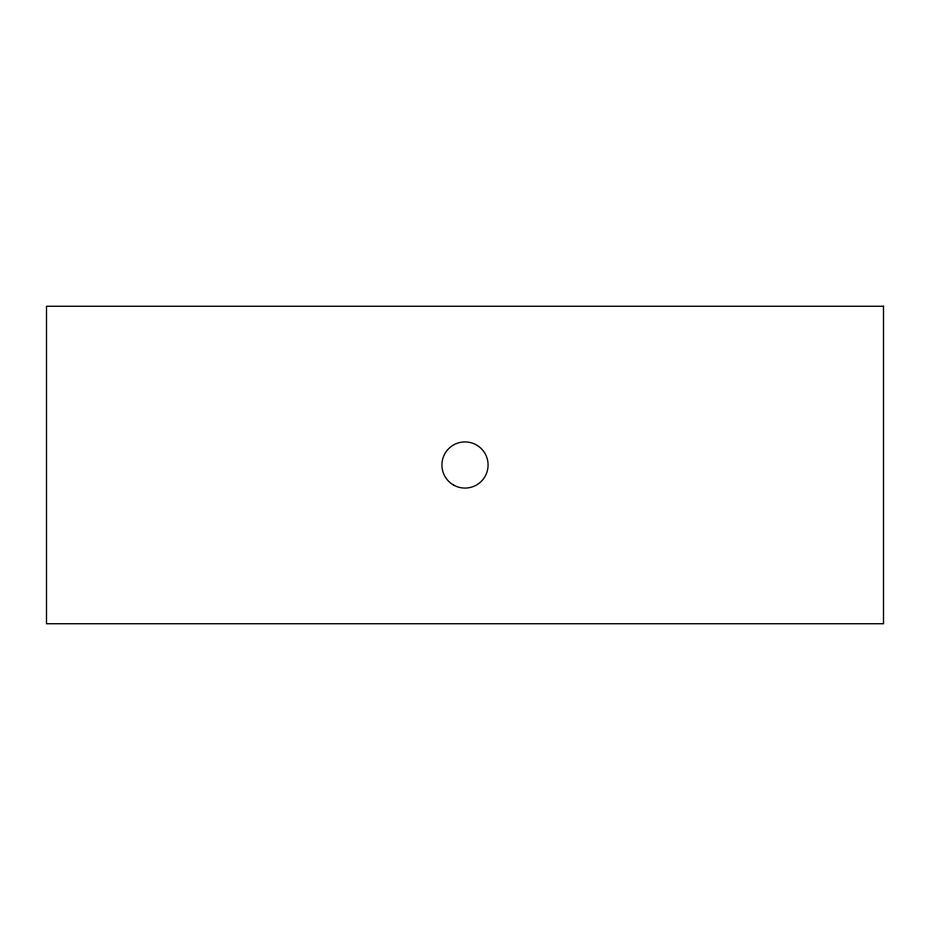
<?xml version="1.0" encoding="UTF-8"?>
<svg xmlns="http://www.w3.org/2000/svg" width="930" height="930" viewBox="0 0 930 930"><rect width="100%" height="100%" fill="white"/><g stroke="black" fill="none" stroke-linecap="round" stroke-linejoin="round"><path stroke-width="1.4" d="M883.5 306.261L46.5 306.261L46.5 623.739L883.5 623.739L883.5 306.261M453.456 484.995A23.087 23.087 0 0 0 488.087 465A23.087 23.087 0 0 0 453.456 445.005A23.087 23.087 0 0 0 453.456 484.995"/></g></svg>
